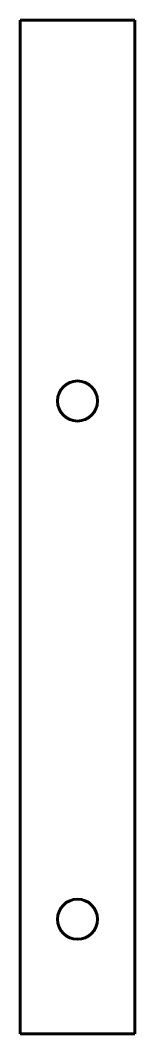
# Model space of a CAD drawing. Header units: millimetres. Extents: x 0 to 40, y 0 to 354.
import ezdxf

# ---------------------------------------------------------------- set-up
doc = ezdxf.new("R2010")
doc.units = ezdxf.units.MM
doc.linetypes.add('K5LT_BASIC', pattern=[0])

msp = doc.modelspace()

# ---------------------------------------------------------------- linework, layer by layer
at = {"color": 150, "linetype": 'K5LT_BASIC', "lineweight": 60}
for p, q in [((0, 354), (40, 354)), ((0, 0), (0, 354)), ((40, 354), (40, 0)), ((40, 0), (0, 0))]:
    msp.add_line(p, q, dxfattribs=at)
for centre in [(20, 221), (20, 40)]:
    msp.add_circle(centre, 7, dxfattribs=at)

doc.saveas('drawing.dxf')
